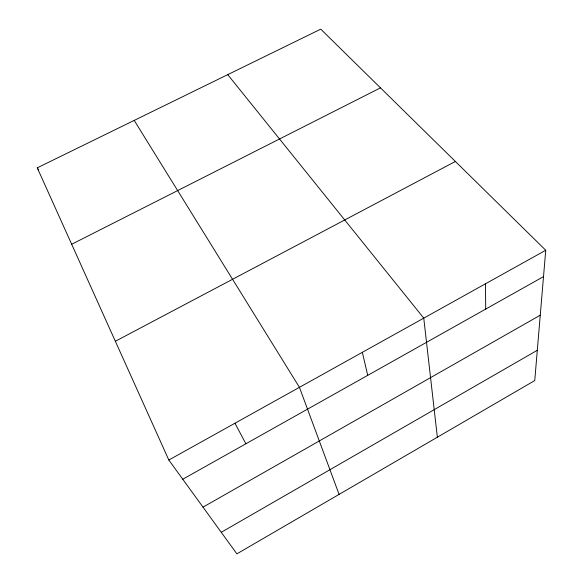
<?xml version="1.0" encoding="UTF-8"?>
<svg xmlns="http://www.w3.org/2000/svg" width="583" height="583" viewBox="0 0 583 583"><rect width="100%" height="100%" fill="white"/><g stroke="black" fill="none" stroke-linecap="round" stroke-linejoin="round"><path stroke-width="0.87" d="M545.739 250.26L534.749 380.561L236.88 553.85L168.83 460.023L37.261 167.831L320.745 29.15L545.739 250.26L168.83 460.023M221.256 532.308L537.307 350.288M203.008 507.144L540.259 315.206M182.763 479.233L543.516 276.619M115.354 341.259L455.381 161.462M71.68 244.262L380.48 87.851M227.742 74.646L423.761 318.143L437.359 437.221M134.207 120.404L299.443 387.338L339.08 494.399M37.261 167.831L38.689 170.149M234.949 423.229L245.888 443.78M362.356 352.321L367.72 375.357M485.493 283.79L485.705 309.085"/></g></svg>
